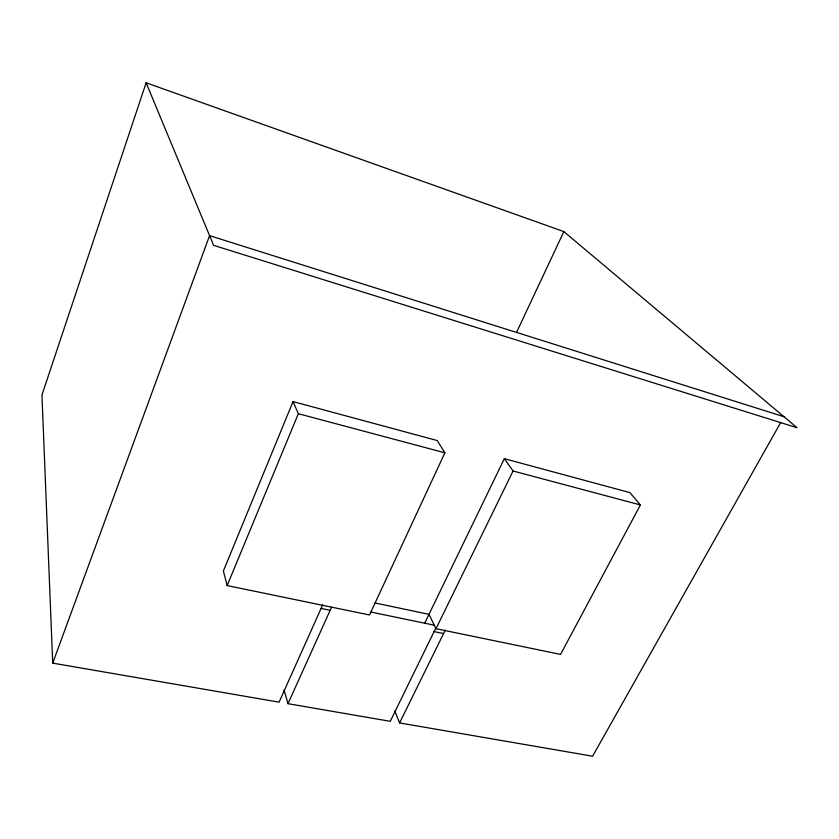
<?xml version="1.0" encoding="UTF-8"?>
<svg xmlns="http://www.w3.org/2000/svg" width="839" height="839" viewBox="0 0 839 839"><rect width="100%" height="100%" fill="white"/><g stroke="black" fill="none" stroke-linecap="round" stroke-linejoin="round"><path stroke-width="1.26" d="M146.122 82.788L213.599 245.334L797.05 427.733L563.86 231.595L146.122 82.788L41.95 395.022L52.71 663.125L279.093 702.159L322.679 604.856M52.71 663.125L209.572 235.633L783.972 416.731M293.031 401.587L223.384 571.013L227.149 585.58L369.517 614.977L444.89 452.808L437.182 440.538L293.031 401.587L298.348 413.711L227.149 585.58M435.808 628.086L390.261 721.32L288.018 703.69L331.552 607.216M516.677 332.118L563.86 231.595M424.702 623.209L504.344 458.681L629.9 492.608L640.398 504.952L560.567 654.41L436.007 628.694L428.991 614.347L374.823 602.926M436.007 628.694L513.069 470.994L504.344 458.681M780.763 422.426L592.596 756.212L399.605 722.935L445.236 630.173M321.085 608.401L330.178 610.268M434.099 631.599L443.579 633.55M370.838 612.03L433.773 625.086M298.348 413.711L444.89 452.808M513.069 470.994L640.398 504.952M394.802 711L399.605 722.935M284.012 689.899L288.018 703.69"/></g></svg>
